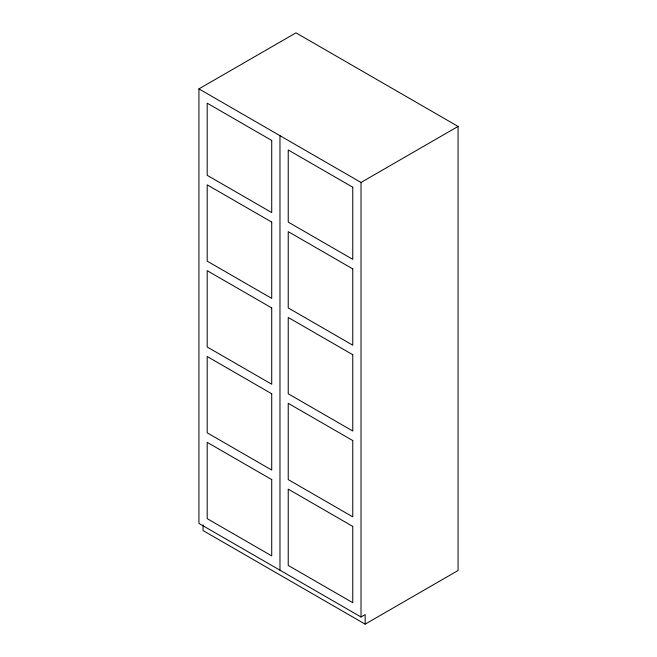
<?xml version="1.0" encoding="UTF-8"?>
<svg xmlns="http://www.w3.org/2000/svg" width="657" height="657" viewBox="0 0 657 657"><rect width="100%" height="100%" fill="white"/><g stroke="black" fill="none" stroke-linecap="round" stroke-linejoin="round"><path stroke-width="0.99" d="M365.152 624.15L365.152 614.615L361.022 616.997L198.931 523.415L198.931 88.884L295.978 32.85L458.069 126.431L458.069 570.506L365.152 624.15L203.062 530.569L203.062 524.844M198.931 88.884L361.022 182.465L458.069 126.431M361.022 182.465L361.022 616.997M279.972 135.671L279.972 570.21M271.719 140.442L207.193 103.182L207.193 175.312L271.719 212.564L271.719 140.442M352.76 187.229L288.234 149.977L288.234 222.099L352.76 259.351L352.76 187.229M271.719 222.099L207.193 184.847L207.193 261.141L271.719 298.401L271.719 222.099M352.76 268.894L288.234 231.642L288.234 307.936L352.76 345.188L352.76 268.894M271.719 307.936L207.193 270.684L207.193 346.978L271.719 384.23L271.719 307.936M352.76 354.723L288.234 317.471L288.234 393.773L352.76 431.025L352.76 354.723M271.719 393.773L207.193 356.513L207.193 432.815L271.719 470.067L271.719 393.773M352.76 440.56L288.234 403.308L288.234 479.602L352.76 516.854L352.76 440.56M271.719 479.602L207.193 442.35L207.193 518.644L271.719 555.904L271.719 479.602M352.76 526.397L288.234 489.137L288.234 565.439L352.76 602.691L352.76 526.397"/></g></svg>
